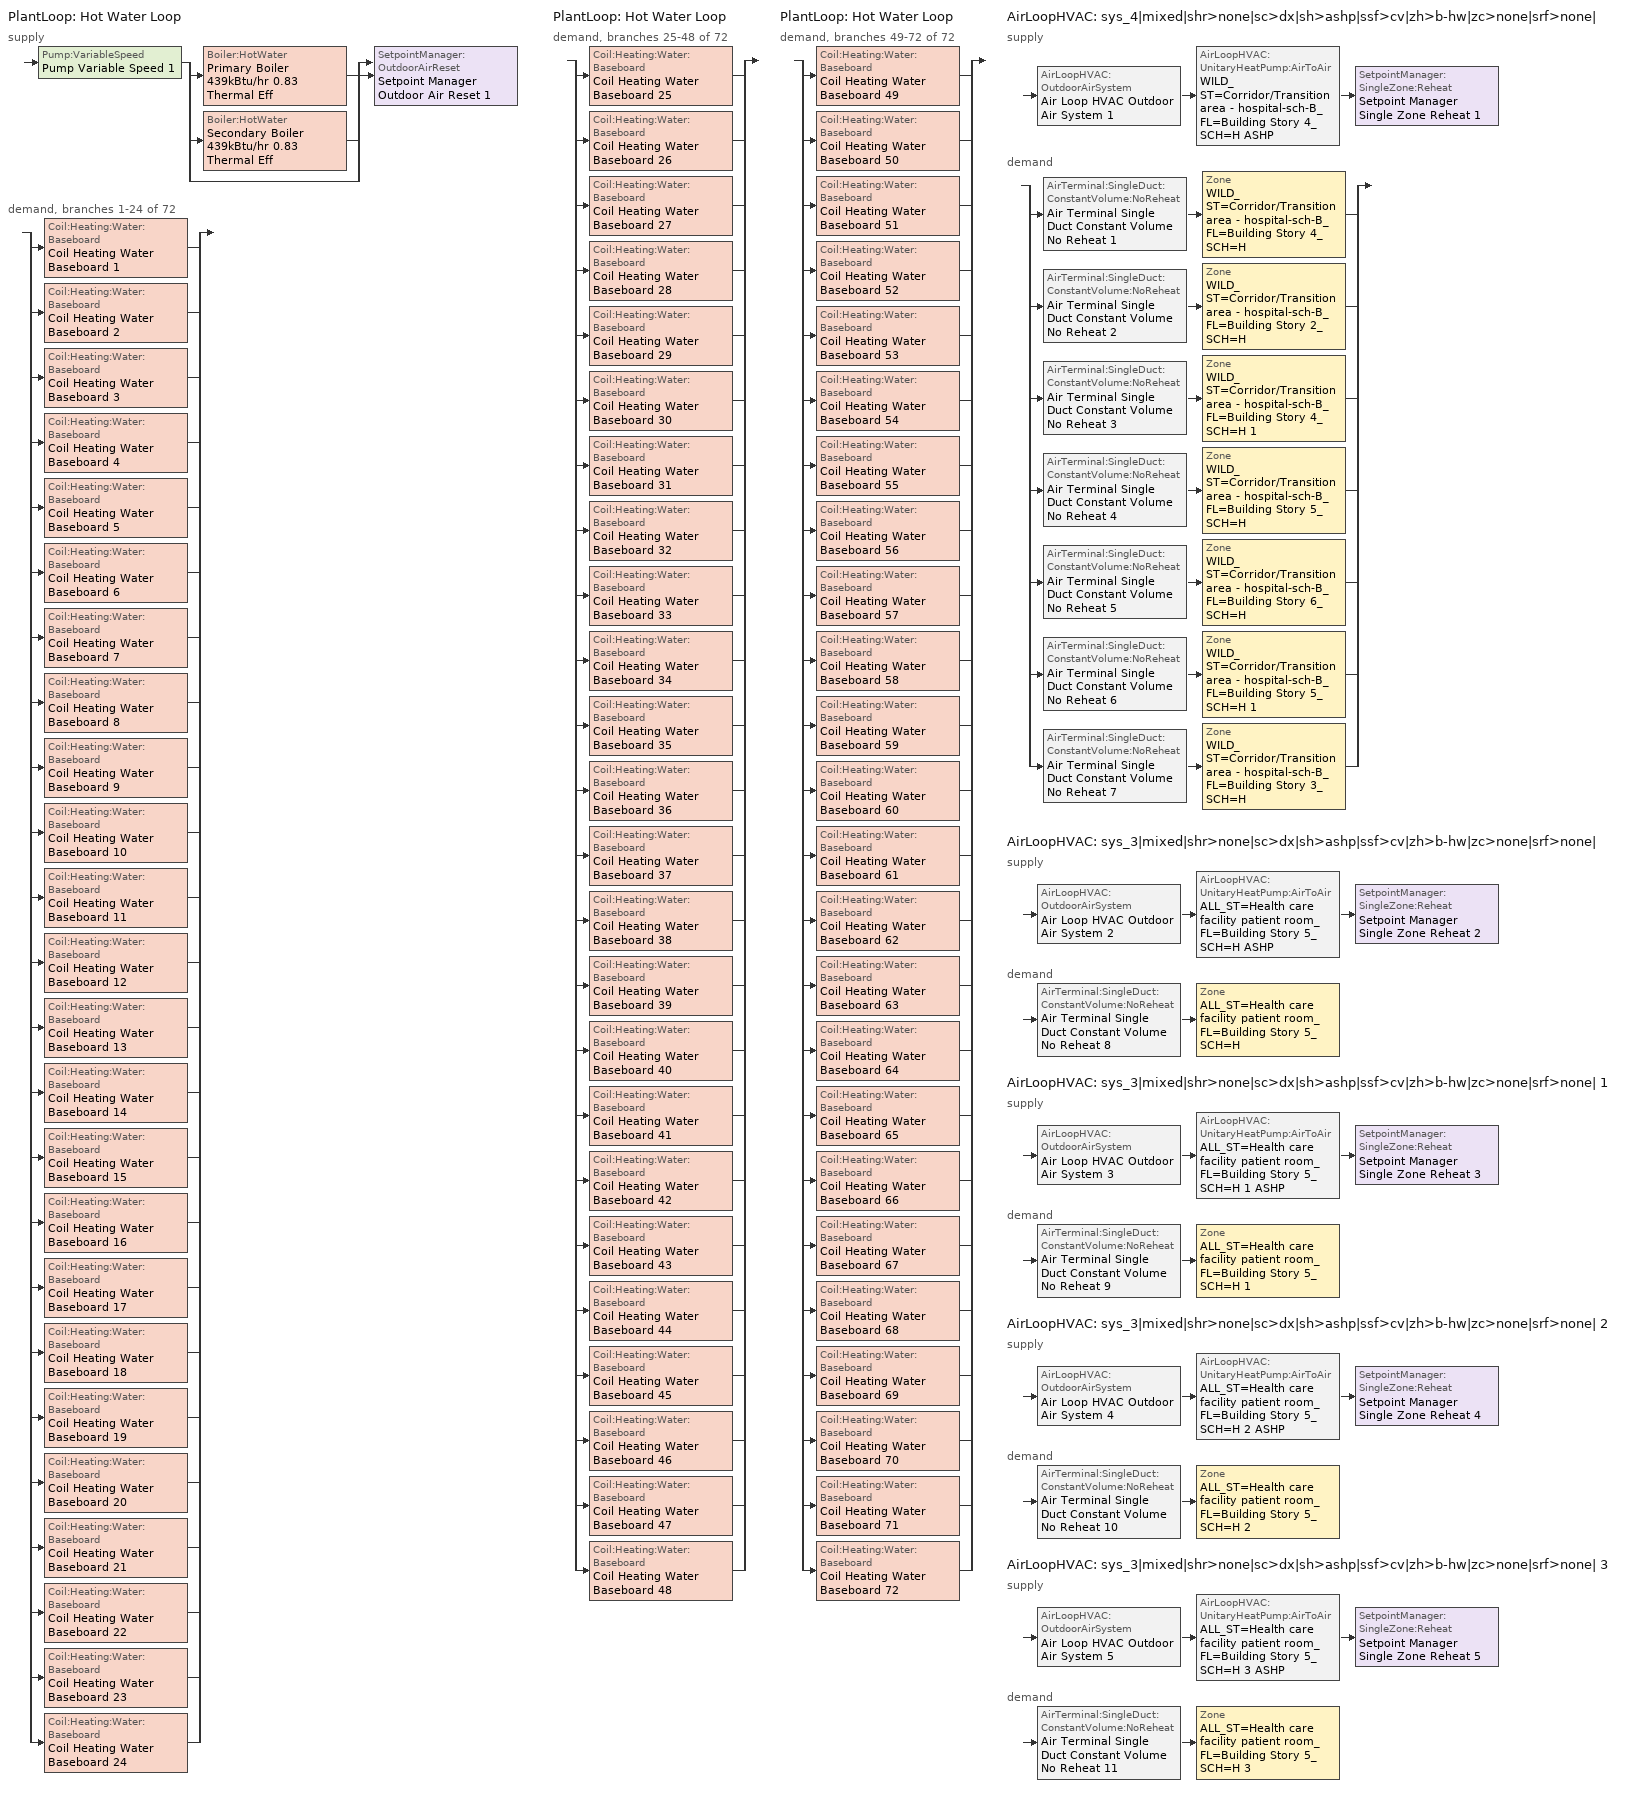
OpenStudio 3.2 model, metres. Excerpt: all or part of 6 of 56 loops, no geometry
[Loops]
PlantLoop 'Hot Water Loop'
 supply: Pump:VariableSpeed 'Pump Variable Speed 1' > split
  | Boiler:HotWater 'Primary Boiler 439kBtu/hr 0.83 Thermal Eff'
  | Boiler:HotWater 'Secondary Boiler 439kBtu/hr 0.83 Thermal Eff'
  | bypass
  join > SetpointManager:OutdoorAirReset 'Setpoint Manager Outdoor Air Reset 1'
 demand, branches 1-24 of 72: split
  | Coil:Heating:Water:Baseboard 'Coil Heating Water Baseboard 1'
  | Coil:Heating:Water:Baseboard 'Coil Heating Water Baseboard 2'
  | Coil:Heating:Water:Baseboard 'Coil Heating Water Baseboard 3'
  | Coil:Heating:Water:Baseboard 'Coil Heating Water Baseboard 4'
  | Coil:Heating:Water:Baseboard 'Coil Heating Water Baseboard 5'
  | Coil:Heating:Water:Baseboard 'Coil Heating Water Baseboard 6'
  | Coil:Heating:Water:Baseboard 'Coil Heating Water Baseboard 7'
  | Coil:Heating:Water:Baseboard 'Coil Heating Water Baseboard 8'
  | Coil:Heating:Water:Baseboard 'Coil Heating Water Baseboard 9'
  | Coil:Heating:Water:Baseboard 'Coil Heating Water Baseboard 10'
  | Coil:Heating:Water:Baseboard 'Coil Heating Water Baseboard 11'
  | Coil:Heating:Water:Baseboard 'Coil Heating Water Baseboard 12'
  | Coil:Heating:Water:Baseboard 'Coil Heating Water Baseboard 13'
  | Coil:Heating:Water:Baseboard 'Coil Heating Water Baseboard 14'
  | Coil:Heating:Water:Baseboard 'Coil Heating Water Baseboard 15'
  | Coil:Heating:Water:Baseboard 'Coil Heating Water Baseboard 16'
  | Coil:Heating:Water:Baseboard 'Coil Heating Water Baseboard 17'
  | Coil:Heating:Water:Baseboard 'Coil Heating Water Baseboard 18'
  | Coil:Heating:Water:Baseboard 'Coil Heating Water Baseboard 19'
  | Coil:Heating:Water:Baseboard 'Coil Heating Water Baseboard 20'
  | Coil:Heating:Water:Baseboard 'Coil Heating Water Baseboard 21'
  | Coil:Heating:Water:Baseboard 'Coil Heating Water Baseboard 22'
  | Coil:Heating:Water:Baseboard 'Coil Heating Water Baseboard 23'
  | Coil:Heating:Water:Baseboard 'Coil Heating Water Baseboard 24'
PlantLoop 'Hot Water Loop'
 demand, branches 25-48 of 72: split
  | Coil:Heating:Water:Baseboard 'Coil Heating Water Baseboard 25'
  | Coil:Heating:Water:Baseboard 'Coil Heating Water Baseboard 26'
  | Coil:Heating:Water:Baseboard 'Coil Heating Water Baseboard 27'
  | Coil:Heating:Water:Baseboard 'Coil Heating Water Baseboard 28'
  | Coil:Heating:Water:Baseboard 'Coil Heating Water Baseboard 29'
  | Coil:Heating:Water:Baseboard 'Coil Heating Water Baseboard 30'
  | Coil:Heating:Water:Baseboard 'Coil Heating Water Baseboard 31'
  | Coil:Heating:Water:Baseboard 'Coil Heating Water Baseboard 32'
  | Coil:Heating:Water:Baseboard 'Coil Heating Water Baseboard 33'
  | Coil:Heating:Water:Baseboard 'Coil Heating Water Baseboard 34'
  | Coil:Heating:Water:Baseboard 'Coil Heating Water Baseboard 35'
  | Coil:Heating:Water:Baseboard 'Coil Heating Water Baseboard 36'
  | Coil:Heating:Water:Baseboard 'Coil Heating Water Baseboard 37'
  | Coil:Heating:Water:Baseboard 'Coil Heating Water Baseboard 38'
  | Coil:Heating:Water:Baseboard 'Coil Heating Water Baseboard 39'
  | Coil:Heating:Water:Baseboard 'Coil Heating Water Baseboard 40'
  | Coil:Heating:Water:Baseboard 'Coil Heating Water Baseboard 41'
  | Coil:Heating:Water:Baseboard 'Coil Heating Water Baseboard 42'
  | Coil:Heating:Water:Baseboard 'Coil Heating Water Baseboard 43'
  | Coil:Heating:Water:Baseboard 'Coil Heating Water Baseboard 44'
  | Coil:Heating:Water:Baseboard 'Coil Heating Water Baseboard 45'
  | Coil:Heating:Water:Baseboard 'Coil Heating Water Baseboard 46'
  | Coil:Heating:Water:Baseboard 'Coil Heating Water Baseboard 47'
  | Coil:Heating:Water:Baseboard 'Coil Heating Water Baseboard 48'
PlantLoop 'Hot Water Loop'
 demand, branches 49-72 of 72: split
  | Coil:Heating:Water:Baseboard 'Coil Heating Water Baseboard 49'
  | Coil:Heating:Water:Baseboard 'Coil Heating Water Baseboard 50'
  | Coil:Heating:Water:Baseboard 'Coil Heating Water Baseboard 51'
  | Coil:Heating:Water:Baseboard 'Coil Heating Water Baseboard 52'
  | Coil:Heating:Water:Baseboard 'Coil Heating Water Baseboard 53'
  | Coil:Heating:Water:Baseboard 'Coil Heating Water Baseboard 54'
  | Coil:Heating:Water:Baseboard 'Coil Heating Water Baseboard 55'
  | Coil:Heating:Water:Baseboard 'Coil Heating Water Baseboard 56'
  | Coil:Heating:Water:Baseboard 'Coil Heating Water Baseboard 57'
  | Coil:Heating:Water:Baseboard 'Coil Heating Water Baseboard 58'
  | Coil:Heating:Water:Baseboard 'Coil Heating Water Baseboard 59'
  | Coil:Heating:Water:Baseboard 'Coil Heating Water Baseboard 60'
  | Coil:Heating:Water:Baseboard 'Coil Heating Water Baseboard 61'
  | Coil:Heating:Water:Baseboard 'Coil Heating Water Baseboard 62'
  | Coil:Heating:Water:Baseboard 'Coil Heating Water Baseboard 63'
  | Coil:Heating:Water:Baseboard 'Coil Heating Water Baseboard 64'
  | Coil:Heating:Water:Baseboard 'Coil Heating Water Baseboard 65'
  | Coil:Heating:Water:Baseboard 'Coil Heating Water Baseboard 66'
  | Coil:Heating:Water:Baseboard 'Coil Heating Water Baseboard 67'
  | Coil:Heating:Water:Baseboard 'Coil Heating Water Baseboard 68'
  | Coil:Heating:Water:Baseboard 'Coil Heating Water Baseboard 69'
  | Coil:Heating:Water:Baseboard 'Coil Heating Water Baseboard 70'
  | Coil:Heating:Water:Baseboard 'Coil Heating Water Baseboard 71'
  | Coil:Heating:Water:Baseboard 'Coil Heating Water Baseboard 72'
AirLoopHVAC 'sys_4|mixed|shr>none|sc>dx|sh>ashp|ssf>cv|zh>b-hw|zc>none|srf>none|'
 supply: AirLoopHVAC:OutdoorAirSystem 'Air Loop HVAC Outdoor Air System 1' > AirLoopHVAC:UnitaryHeatPump:AirToAir 'WILD_ST=Corridor/Transition area - hospital-sch-B_FL=Building Story 4_SCH=H ASHP' > SetpointManager:SingleZone:Reheat 'Setpoint Manager Single Zone Reheat 1'
 demand: split
  | AirTerminal:SingleDuct:ConstantVolume:NoReheat 'Air Terminal Single Duct Constant Volume No Reheat 1' > Zone 'WILD_ST=Corridor/Transition area - hospital-sch-B_FL=Building Story 4_SCH=H'
  | AirTerminal:SingleDuct:ConstantVolume:NoReheat 'Air Terminal Single Duct Constant Volume No Reheat 2' > Zone 'WILD_ST=Corridor/Transition area - hospital-sch-B_FL=Building Story 2_SCH=H'
  | AirTerminal:SingleDuct:ConstantVolume:NoReheat 'Air Terminal Single Duct Constant Volume No Reheat 3' > Zone 'WILD_ST=Corridor/Transition area - hospital-sch-B_FL=Building Story 4_SCH=H 1'
  | AirTerminal:SingleDuct:ConstantVolume:NoReheat 'Air Terminal Single Duct Constant Volume No Reheat 4' > Zone 'WILD_ST=Corridor/Transition area - hospital-sch-B_FL=Building Story 5_SCH=H'
  | AirTerminal:SingleDuct:ConstantVolume:NoReheat 'Air Terminal Single Duct Constant Volume No Reheat 5' > Zone 'WILD_ST=Corridor/Transition area - hospital-sch-B_FL=Building Story 6_SCH=H'
  | AirTerminal:SingleDuct:ConstantVolume:NoReheat 'Air Terminal Single Duct Constant Volume No Reheat 6' > Zone 'WILD_ST=Corridor/Transition area - hospital-sch-B_FL=Building Story 5_SCH=H 1'
  | AirTerminal:SingleDuct:ConstantVolume:NoReheat 'Air Terminal Single Duct Constant Volume No Reheat 7' > Zone 'WILD_ST=Corridor/Transition area - hospital-sch-B_FL=Building Story 3_SCH=H'
AirLoopHVAC 'sys_3|mixed|shr>none|sc>dx|sh>ashp|ssf>cv|zh>b-hw|zc>none|srf>none|'
 supply: AirLoopHVAC:OutdoorAirSystem 'Air Loop HVAC Outdoor Air System 2' > AirLoopHVAC:UnitaryHeatPump:AirToAir 'ALL_ST=Health care facility patient room_FL=Building Story 5_SCH=H ASHP' > SetpointManager:SingleZone:Reheat 'Setpoint Manager Single Zone Reheat 2'
 demand: AirTerminal:SingleDuct:ConstantVolume:NoReheat 'Air Terminal Single Duct Constant Volume No Reheat 8' > Zone 'ALL_ST=Health care facility patient room_FL=Building Story 5_SCH=H'
AirLoopHVAC 'sys_3|mixed|shr>none|sc>dx|sh>ashp|ssf>cv|zh>b-hw|zc>none|srf>none| 1'
 supply: AirLoopHVAC:OutdoorAirSystem 'Air Loop HVAC Outdoor Air System 3' > AirLoopHVAC:UnitaryHeatPump:AirToAir 'ALL_ST=Health care facility patient room_FL=Building Story 5_SCH=H 1 ASHP' > SetpointManager:SingleZone:Reheat 'Setpoint Manager Single Zone Reheat 3'
 demand: AirTerminal:SingleDuct:ConstantVolume:NoReheat 'Air Terminal Single Duct Constant Volume No Reheat 9' > Zone 'ALL_ST=Health care facility patient room_FL=Building Story 5_SCH=H 1'
AirLoopHVAC 'sys_3|mixed|shr>none|sc>dx|sh>ashp|ssf>cv|zh>b-hw|zc>none|srf>none| 2'
 supply: AirLoopHVAC:OutdoorAirSystem 'Air Loop HVAC Outdoor Air System 4' > AirLoopHVAC:UnitaryHeatPump:AirToAir 'ALL_ST=Health care facility patient room_FL=Building Story 5_SCH=H 2 ASHP' > SetpointManager:SingleZone:Reheat 'Setpoint Manager Single Zone Reheat 4'
 demand: AirTerminal:SingleDuct:ConstantVolume:NoReheat 'Air Terminal Single Duct Constant Volume No Reheat 10' > Zone 'ALL_ST=Health care facility patient room_FL=Building Story 5_SCH=H 2'
AirLoopHVAC 'sys_3|mixed|shr>none|sc>dx|sh>ashp|ssf>cv|zh>b-hw|zc>none|srf>none| 3'
 supply: AirLoopHVAC:OutdoorAirSystem 'Air Loop HVAC Outdoor Air System 5' > AirLoopHVAC:UnitaryHeatPump:AirToAir 'ALL_ST=Health care facility patient room_FL=Building Story 5_SCH=H 3 ASHP' > SetpointManager:SingleZone:Reheat 'Setpoint Manager Single Zone Reheat 5'
 demand: AirTerminal:SingleDuct:ConstantVolume:NoReheat 'Air Terminal Single Duct Constant Volume No Reheat 11' > Zone 'ALL_ST=Health care facility patient room_FL=Building Story 5_SCH=H 3'
[Sizing:Zone] Zone Cooling Design Supply Air Temperature Input Method=TemperatureDifference; Zone Cooling Design Supply Air Temperature {C}=14; Zone Cooling Design Supply Air Temperature Difference {deltaC}=11; Zone Heating Design Supply Air Temperature Input Method=TemperatureDifference; Zone Heating Design Supply Air Temperature {C}=40; Zone Heating Design Supply Air Temperature Difference {deltaC}=21; Zone Cooling Design Supply Air Humidity Ratio {kg-H2O/kg-air}=0.0085; Zone Heating Design Supply Air Humidity Ratio {kg-H2O/kg-air}=0.008; Zone Heating Sizing Factor=1.3; Zone Cooling Sizing Factor=1; Cooling Design Air Flow Method=DesignDay; Heating Design Air Flow Method=DesignDay; Account for Dedicated Outdoor Air System=No; Dedicated Outdoor Air System Control Strategy=NeutralSupplyAir; Dedicated Outdoor Air Low Setpoint Temperature for Design {C}=autosize; Dedicated Outdoor Air High Setpoint Temperature for Design {C}=autosize
ALL_ST=Health care facility patient room_FL=Building Story 5_SCH=H; ALL_ST=Health care facility patient room_FL=Building Story 5_SCH=H 1; ALL_ST=Health care facility patient room_FL=Building Story 5_SCH=H 2; ALL_ST=Health care facility patient room_FL=Building Story 5_SCH=H 3; WILD_ST=Corridor/Transition area - hospital-sch-B_FL=Building Story 4_SCH=H; WILD_ST=Corridor/Transition area - hospital-sch-B_FL=Building Story 2_SCH=H; WILD_ST=Corridor/Transition area - hospital-sch-B_FL=Building Story 4_SCH=H 1; WILD_ST=Corridor/Transition area - hospital-sch-B_FL=Building Story 5_SCH=H; WILD_ST=Corridor/Transition area - hospital-sch-B_FL=Building Story 6_SCH=H; WILD_ST=Corridor/Transition area - hospital-sch-B_FL=Building Story 5_SCH=H 1; WILD_ST=Corridor/Transition area - hospital-sch-B_FL=Building Story 3_SCH=H
[Zone equipment]
ALL_ST=Health care facility patient room_FL=Building Story 5_SCH=H: Zone HVAC Baseboard Convective Water 8, Air Terminal Single Duct Constant Volume No Reheat 8
ALL_ST=Health care facility patient room_FL=Building Story 5_SCH=H 1: Zone HVAC Baseboard Convective Water 9, Air Terminal Single Duct Constant Volume No Reheat 9
ALL_ST=Health care facility patient room_FL=Building Story 5_SCH=H 2: Zone HVAC Baseboard Convective Water 10, Air Terminal Single Duct Constant Volume No Reheat 10
ALL_ST=Health care facility patient room_FL=Building Story 5_SCH=H 3: Zone HVAC Baseboard Convective Water 11, Air Terminal Single Duct Constant Volume No Reheat 11
WILD_ST=Corridor/Transition area - hospital-sch-B_FL=Building Story 4_SCH=H: Zone HVAC Baseboard Convective Water 1, Air Terminal Single Duct Constant Volume No Reheat 1
WILD_ST=Corridor/Transition area - hospital-sch-B_FL=Building Story 2_SCH=H: Zone HVAC Baseboard Convective Water 2, Air Terminal Single Duct Constant Volume No Reheat 2
WILD_ST=Corridor/Transition area - hospital-sch-B_FL=Building Story 4_SCH=H 1: Zone HVAC Baseboard Convective Water 3, Air Terminal Single Duct Constant Volume No Reheat 3
WILD_ST=Corridor/Transition area - hospital-sch-B_FL=Building Story 5_SCH=H: Zone HVAC Baseboard Convective Water 4, Air Terminal Single Duct Constant Volume No Reheat 4
WILD_ST=Corridor/Transition area - hospital-sch-B_FL=Building Story 6_SCH=H: Zone HVAC Baseboard Convective Water 5, Air Terminal Single Duct Constant Volume No Reheat 5
WILD_ST=Corridor/Transition area - hospital-sch-B_FL=Building Story 5_SCH=H 1: Zone HVAC Baseboard Convective Water 6, Air Terminal Single Duct Constant Volume No Reheat 6
WILD_ST=Corridor/Transition area - hospital-sch-B_FL=Building Story 3_SCH=H: Zone HVAC Baseboard Convective Water 7, Air Terminal Single Duct Constant Volume No Reheat 7
[PlantLoop]
Hot Water Loop: Fluid Type=Water; Glycol Concentration=0; Plant Loop Volume {m3}=Autocalculate; Load Distribution Scheme=Optimal
[Sizing:Plant]
Hot Water Loop: Loop Type=Heating; Design Loop Exit Temperature {C}=82; Loop Design Temperature Difference {deltaC}=16; Sizing Option=NonCoincident; Zone Timesteps in Averaging Window=1; Coincident Sizing Factor Mode=None
[Pump:VariableSpeed]
Pump Variable Speed 1: Motor Efficiency=0.865; Pump Control Type=Intermittent; Skin Loss Radiative Fraction=0.5; Design Power Sizing Method=PowerPerFlowPerPressure; Design Electric Power per Unit Flow Rate {W/(m3/s)}=348701.1; Design Shaft Power per Unit Flow Rate per Unit Head {W-s/m3-Pa}=1.45151; Design Minimum Flow Rate Fraction=0
[Boiler:HotWater] Fuel Type=NaturalGas; Nominal Capacity {W}=128717; Nominal Thermal Efficiency=0.83; Normalized Boiler Efficiency Curve=BOILER-EFFFPLR-NECB2011; Water Outlet Upper Temperature Limit {C}=99; Boiler Flow Mode=ConstantFlow; Parasitic Electric Load {W}=0; Sizing Factor=1
Primary Boiler 439kBtu/hr 0.83 Thermal Eff; Secondary Boiler 439kBtu/hr 0.83 Thermal Eff
[SetpointManager:OutdoorAirReset]
Setpoint Manager Outdoor Air Reset 1: Control Variable=Temperature; Setpoint at Outdoor Low Temperature {C}=82; Outdoor Low Temperature {C}=-16; Setpoint at Outdoor High Temperature {C}=60; Outdoor High Temperature {C}=0
[AirLoopHVAC] Design Supply Air Flow Rate {m3/s}=autosize; Design Return Air Flow Fraction of Supply Air Flow=1
Name | Availability Schedule
sys_4|mixed|shr>none|sc>dx|sh>ashp|ssf>cv|zh>b-hw|zc>none|srf>none| | sys_4|mixed|shr>none|sc>dx|sh>ashp|ssf>cv|zh>b-hw|zc>none|srf>none| Occ Sch
sys_3|mixed|shr>none|sc>dx|sh>ashp|ssf>cv|zh>b-hw|zc>none|srf>none| | sys_3|mixed|shr>none|sc>dx|sh>ashp|ssf>cv|zh>b-hw|zc>none|srf>none| Occ Sch
sys_3|mixed|shr>none|sc>dx|sh>ashp|ssf>cv|zh>b-hw|zc>none|srf>none| 1 | sys_3|mixed|shr>none|sc>dx|sh>ashp|ssf>cv|zh>b-hw|zc>none|srf>none| 1 Occ Sch
sys_3|mixed|shr>none|sc>dx|sh>ashp|ssf>cv|zh>b-hw|zc>none|srf>none| 2 | sys_3|mixed|shr>none|sc>dx|sh>ashp|ssf>cv|zh>b-hw|zc>none|srf>none| 2 Occ Sch
sys_3|mixed|shr>none|sc>dx|sh>ashp|ssf>cv|zh>b-hw|zc>none|srf>none| 3 | sys_3|mixed|shr>none|sc>dx|sh>ashp|ssf>cv|zh>b-hw|zc>none|srf>none| 3 Occ Sch
[Sizing:System] Type of Load to Size On=Sensible; Design Outdoor Air Flow Rate {m3/s}=Autosize; Central Heating Maximum System Air Flow Ratio=1; Preheat Design Temperature {C}=7; Preheat Design Humidity Ratio {kg-H2O/kg-Air}=0.008; Precool Design Temperature {C}=13; Precool Design Humidity Ratio {kg-H2O/kg-Air}=0.008; Central Cooling Design Supply Air Temperature {C}=13; Central Heating Design Supply Air Temperature {C}=43; Sizing Option=NonCoincident; 100% Outdoor Air in Cooling=No; 100% Outdoor Air in Heating=No; Central Cooling Design Supply Air Humidity Ratio {kg-H2O/kg-Air}=0.0085; Central Heating Design Supply Air Humidity Ratio {kg-H2O/kg-Air}=0.008; Cooling Design Air Flow Method=DesignDay; Cooling Design Air Flow Rate {m3/s}=0; Heating Design Air Flow Method=DesignDay; Heating Design Air Flow Rate {m3/s}=0; System Outdoor Air Method=ZoneSum; Zone Maximum Outdoor Air Fraction=1; Cooling Supply Air Flow Rate Per Floor Area {m3/s-m2}=0.00996765; Cooling Fraction of Autosized Cooling Supply Air Flow Rate=1; Cooling Supply Air Flow Rate Per Unit Cooling Capacity {m3/s-W}=3.94755e-05; Heating Supply Air Flow Rate Per Floor Area {m3/s-m2}=0.00996765; Heating Fraction of Autosized Heating Supply Air Flow Rate=1; Heating Fraction of Autosized Cooling Supply Air Flow Rate=1; Heating Supply Air Flow Rate Per Unit Heating Capacity {m3/s-W}=3.15882e-05; Cooling Design Capacity Method=CoolingDesignCapacity; Cooling Design Capacity {W}=autosize; Cooling Design Capacity Per Floor Area {W/m2}=234.7; Fraction of Autosized Cooling Design Capacity=1; Heating Design Capacity Method=HeatingDesignCapacity; Heating Design Capacity {W}=autosize; Heating Design Capacity Per Floor Area {W/m2}=157; Fraction of Autosized Heating Design Capacity=1; Central Cooling Capacity Control Method=OnOff
sys_4|mixed|shr>none|sc>dx|sh>ashp|ssf>cv|zh>b-hw|zc>none|srf>none|; sys_3|mixed|shr>none|sc>dx|sh>ashp|ssf>cv|zh>b-hw|zc>none|srf>none|; sys_3|mixed|shr>none|sc>dx|sh>ashp|ssf>cv|zh>b-hw|zc>none|srf>none| 1; sys_3|mixed|shr>none|sc>dx|sh>ashp|ssf>cv|zh>b-hw|zc>none|srf>none| 2; sys_3|mixed|shr>none|sc>dx|sh>ashp|ssf>cv|zh>b-hw|zc>none|srf>none| 3
[Fan:OnOff] Availability Schedule=Always On Discrete; Fan Total Efficiency=0.39975; Maximum Flow Rate {m3/s}=autosize; Motor Efficiency=0.615; Motor In Airstream Fraction=1
Name | Pressure Rise {Pa} | Fan Power Ratio Function of Speed Ratio Curve | Fan Efficiency Ratio Function of Speed Ratio Curve
Fan On Off 1 | 1110.94 | Fan On Off Power Curve | Fan On Off Efficiency Curve
Fan On Off 2 | 622.722 | Fan On Off Power Curve 1 | Fan On Off Efficiency Curve 1
Fan On Off 3 | 622.722 | Fan On Off Power Curve 2 | Fan On Off Efficiency Curve 2
Fan On Off 4 | 622.722 | Fan On Off Power Curve 3 | Fan On Off Efficiency Curve 3
Fan On Off 5 | 622.722 | Fan On Off Power Curve 4 | Fan On Off Efficiency Curve 4
[Coil:Cooling:DX:SingleSpeed] Availability Schedule=Always On Discrete; Rated Total Cooling Capacity {W}=autosize; Rated Sensible Heat Ratio=autosize; Rated Air Flow Rate {m3/s}=autosize; Rated Evaporator Fan Power Per Volume Flow Rate {W/(m3/s)}=773.3; Total Cooling Capacity Function of Temperature Curve=DXCOOL-NECB2011-REF-CAPFT; Total Cooling Capacity Function of Flow Fraction Curve=DXCOOL-NECB2011-REF-CAPFFLOW; Energy Input Ratio Function of Temperature Curve=DXCOOL-NECB2011-REF-COOLEIRFT; Energy Input Ratio Function of Flow Fraction Curve=DXCOOL-NECB2011-REF-COOLEIRFFLOW; Part Load Fraction Correlation Curve=DXCOOL-NECB2011-REF-COOLPLFFPLR; Minimum Outdoor Dry-Bulb Temperature for Compressor Operation {C}=-25; Condenser Type=AirCooled; Evaporative Condenser Effectiveness=0; Evaporative Condenser Air Flow Rate {m3/s}=Autosize; Evaporative Condenser Pump Rated Power Consumption {W}=Autosize; Crankcase Heater Capacity {W}=0; Maximum Outdoor Dry-Bulb Temperature for Crankcase Heater Operation {C}=0; Basin Heater Capacity {W/K}=0; Basin Heater Setpoint Temperature {C}=10
Name | Rated COP {W/W}
CoilCoolingDXSingleSpeed_dx 447kBtu/hr 9.3EER | 3.23281
CoilCoolingDXSingleSpeed_dx 1 105kBtu/hr 10.8EER; CoilCoolingDXSingleSpeed_dx 2 93kBtu/hr 10.8EER | 3.73224
CoilCoolingDXSingleSpeed_dx 3 28kBtu/hr 10.0EER; CoilCoolingDXSingleSpeed_dx 4 48kBtu/hr 10.0EER | 3.46588
[Coil:Heating:DX:SingleSpeed] Availability Schedule=Always On Discrete; Rated Air Flow Rate {m3/s}=Autosize; Rated Supply Fan Power Per Volume Flow Rate {W/(m3/s)}=773.3; Total Heating Capacity Function of Temperature Curve=DXHEAT-NECB2011-REF-CAPFT; Total Heating Capacity Function of Flow Fraction Curve=DXHEAT-NECB2011-REF-CAPFFLOW; Energy Input Ratio Function of Temperature Curve=DXHEAT-NECB2011-REF-EIRFT; Energy Input Ratio Function of Flow Fraction Curve=DXHEAT-NECB2011-REF-EIRFFLOW; Part Load Fraction Correlation Curve=DXHEAT-NECB2011-REF-PLFFPLR; Minimum Outdoor Dry-Bulb Temperature for Compressor Operation {C}=-10; Defrost Strategy=Resistive; Defrost Control=Timed; Defrost Time Period Fraction=0.166667; Resistive Defrost Heater Capacity {W}=2000
Name | Rated Total Heating Capacity {W} | Rated COP {W/W}
CoilHeatingDXSingleSpeed_dx 324 Clg kBtu/hr 3.2COPH | 94842.7 | 3.55166
CoilHeatingDXSingleSpeed_dx 1 76 Clg kBtu/hr 3.3COPH | 22212.6 | 3.54162
CoilHeatingDXSingleSpeed_dx 2 67 Clg kBtu/hr 3.3COPH | 19645.4 | 3.53734
CoilHeatingDXSingleSpeed_dx 3 20 Clg kBtu/hr 3.1COPH | 5960.05 | 3.30153
CoilHeatingDXSingleSpeed_dx 4 35 Clg kBtu/hr 3.1COPH | 10218 | 3.3082
[Controller:OutdoorAir] Minimum Outdoor Air Flow Rate {m3/s}=autosize; Maximum Outdoor Air Flow Rate {m3/s}=Autosize; Economizer Control Action Type=ModulateFlow; Lockout Type=NoLockout; Minimum Limit Type=FixedMinimum; High Humidity Control=No; Heat Recovery Bypass Control Type=BypassWhenWithinEconomizerLimits
Name | Economizer Control Type | Minimum Outdoor Air Schedule | Controller Mechanical Ventilation | Economizer Maximum Limit Dry-Bulb Temperature {C} | Economizer Maximum Limit Enthalpy {J/kg} | Economizer Minimum Limit Dry-Bulb Temperature {C}
Controller Outdoor Air 1 | DifferentialEnthalpy | sys_4|mixed|shr>none|sc>dx|sh>ashp|ssf>cv|zh>b-hw|zc>none|srf>none| Occ Sch | Controller Mechanical Ventilation 1
Controller Outdoor Air 2 | DifferentialEnthalpy | sys_3|mixed|shr>none|sc>dx|sh>ashp|ssf>cv|zh>b-hw|zc>none|srf>none| Occ Sch | Controller Mechanical Ventilation 2
Controller Outdoor Air 3 | DifferentialEnthalpy | sys_3|mixed|shr>none|sc>dx|sh>ashp|ssf>cv|zh>b-hw|zc>none|srf>none| 1 Occ Sch | Controller Mechanical Ventilation 3
Controller Outdoor Air 4 | NoEconomizer | sys_3|mixed|shr>none|sc>dx|sh>ashp|ssf>cv|zh>b-hw|zc>none|srf>none| 2 Occ Sch | Controller Mechanical Ventilation 4 | 28 | 64000 | -100
Controller Outdoor Air 5 | NoEconomizer | sys_3|mixed|shr>none|sc>dx|sh>ashp|ssf>cv|zh>b-hw|zc>none|srf>none| 3 Occ Sch | Controller Mechanical Ventilation 5 | 28 | 64000 | -100
[Controller:MechanicalVentilation] Availability Schedule=Always On Discrete; System Outdoor Air Method=ZoneSum
Controller Mechanical Ventilation 1; Controller Mechanical Ventilation 2; Controller Mechanical Ventilation 3; Controller Mechanical Ventilation 4; Controller Mechanical Ventilation 5
[AirLoopHVAC:OutdoorAirSystem]
Name | Controller
Air Loop HVAC Outdoor Air System 1 | Controller Outdoor Air 1
Air Loop HVAC Outdoor Air System 2 | Controller Outdoor Air 2
Air Loop HVAC Outdoor Air System 3 | Controller Outdoor Air 3
Air Loop HVAC Outdoor Air System 4 | Controller Outdoor Air 4
Air Loop HVAC Outdoor Air System 5 | Controller Outdoor Air 5
[Coil:Heating:Gas] Availability Schedule=Always On Discrete; Nominal Capacity {W}=AutoSize; Parasitic Electric Load {W}=0; Part Load Fraction Correlation Curve=FURNACE-EFFPLR-NECB2011; Parasitic Gas Load {W}=0
Name | Gas Burner Efficiency
Coil Heating Gas 1 | 0.81
Coil Heating Gas 2; Coil Heating Gas 3; Coil Heating Gas 4; Coil Heating Gas 5 | 0.924
[AirLoopHVAC:UnitaryHeatPump:AirToAir] Availability Schedule=Always On Discrete; Supply Air Flow Rate During Cooling Operation {m3/s}=Autosize; Supply Air Flow Rate During Heating Operation {m3/s}=Autosize; Maximum Supply Air Temperature from Supplemental Heater {C}=Autosize
Name | Controlling Zone or Thermostat Location | Supply Air Fan | Heating Coil | Cooling Coil | Supplemental Heating Coil | Supply Air Fan Operating Mode Schedule
WILD_ST=Corridor/Transition area - hospital-sch-B_FL=Building Story 4_SCH=H ASHP | WILD_ST=Corridor/Transition area - hospital-sch-B_FL=Building Story 4_SCH=H | Fan On Off 1 | CoilHeatingDXSingleSpeed_dx 324 Clg kBtu/hr 3.2COPH | CoilCoolingDXSingleSpeed_dx 447kBtu/hr 9.3EER | Coil Heating Gas 1 | sys_4|mixed|shr>none|sc>dx|sh>ashp|ssf>cv|zh>b-hw|zc>none|srf>none| Occ Sch
ALL_ST=Health care facility patient room_FL=Building Story 5_SCH=H ASHP | ALL_ST=Health care facility patient room_FL=Building Story 5_SCH=H | Fan On Off 2 | CoilHeatingDXSingleSpeed_dx 1 76 Clg kBtu/hr 3.3COPH | CoilCoolingDXSingleSpeed_dx 1 105kBtu/hr 10.8EER | Coil Heating Gas 2 | sys_3|mixed|shr>none|sc>dx|sh>ashp|ssf>cv|zh>b-hw|zc>none|srf>none| Occ Sch
ALL_ST=Health care facility patient room_FL=Building Story 5_SCH=H 1 ASHP | ALL_ST=Health care facility patient room_FL=Building Story 5_SCH=H 1 | Fan On Off 3 | CoilHeatingDXSingleSpeed_dx 2 67 Clg kBtu/hr 3.3COPH | CoilCoolingDXSingleSpeed_dx 2 93kBtu/hr 10.8EER | Coil Heating Gas 3 | sys_3|mixed|shr>none|sc>dx|sh>ashp|ssf>cv|zh>b-hw|zc>none|srf>none| 1 Occ Sch
ALL_ST=Health care facility patient room_FL=Building Story 5_SCH=H 2 ASHP | ALL_ST=Health care facility patient room_FL=Building Story 5_SCH=H 2 | Fan On Off 4 | CoilHeatingDXSingleSpeed_dx 3 20 Clg kBtu/hr 3.1COPH | CoilCoolingDXSingleSpeed_dx 3 28kBtu/hr 10.0EER | Coil Heating Gas 4 | sys_3|mixed|shr>none|sc>dx|sh>ashp|ssf>cv|zh>b-hw|zc>none|srf>none| 2 Occ Sch
ALL_ST=Health care facility patient room_FL=Building Story 5_SCH=H 3 ASHP | ALL_ST=Health care facility patient room_FL=Building Story 5_SCH=H 3 | Fan On Off 5 | CoilHeatingDXSingleSpeed_dx 4 35 Clg kBtu/hr 3.1COPH | CoilCoolingDXSingleSpeed_dx 4 48kBtu/hr 10.0EER | Coil Heating Gas 5 | sys_3|mixed|shr>none|sc>dx|sh>ashp|ssf>cv|zh>b-hw|zc>none|srf>none| 3 Occ Sch
[SetpointManager:SingleZone:Reheat] Minimum Supply Air Temperature {C}=13; Maximum Supply Air Temperature {C}=43
Name | Control Zone
Setpoint Manager Single Zone Reheat 1 | WILD_ST=Corridor/Transition area - hospital-sch-B_FL=Building Story 4_SCH=H
Setpoint Manager Single Zone Reheat 2 | ALL_ST=Health care facility patient room_FL=Building Story 5_SCH=H
Setpoint Manager Single Zone Reheat 3 | ALL_ST=Health care facility patient room_FL=Building Story 5_SCH=H 1
Setpoint Manager Single Zone Reheat 4 | ALL_ST=Health care facility patient room_FL=Building Story 5_SCH=H 2
Setpoint Manager Single Zone Reheat 5 | ALL_ST=Health care facility patient room_FL=Building Story 5_SCH=H 3
[Coil:Heating:Water:Baseboard] Heating Design Capacity Method=HeatingDesignCapacity; Heating Design Capacity {W}=autosize; Heating Design Capacity Per Floor Area {W/m2}=0; Fraction of Autosized Heating Design Capacity=0.8
Coil Heating Water Baseboard 1; Coil Heating Water Baseboard 2; Coil Heating Water Baseboard 3; Coil Heating Water Baseboard 4; Coil Heating Water Baseboard 5; Coil Heating Water Baseboard 6; Coil Heating Water Baseboard 7; Coil Heating Water Baseboard 8; Coil Heating Water Baseboard 9; Coil Heating Water Baseboard 10; Coil Heating Water Baseboard 11; Coil Heating Water Baseboard 12; Coil Heating Water Baseboard 13; Coil Heating Water Baseboard 14; Coil Heating Water Baseboard 15; Coil Heating Water Baseboard 16; Coil Heating Water Baseboard 17; Coil Heating Water Baseboard 18; Coil Heating Water Baseboard 19; Coil Heating Water Baseboard 20; Coil Heating Water Baseboard 21; Coil Heating Water Baseboard 22; Coil Heating Water Baseboard 23; Coil Heating Water Baseboard 24; Coil Heating Water Baseboard 25; Coil Heating Water Baseboard 26; Coil Heating Water Baseboard 27; Coil Heating Water Baseboard 28; Coil Heating Water Baseboard 29; Coil Heating Water Baseboard 30; Coil Heating Water Baseboard 31; Coil Heating Water Baseboard 32; Coil Heating Water Baseboard 33; Coil Heating Water Baseboard 34; Coil Heating Water Baseboard 35; Coil Heating Water Baseboard 36; Coil Heating Water Baseboard 37; Coil Heating Water Baseboard 38; Coil Heating Water Baseboard 39; Coil Heating Water Baseboard 40; Coil Heating Water Baseboard 41; Coil Heating Water Baseboard 42; Coil Heating Water Baseboard 43; Coil Heating Water Baseboard 44; Coil Heating Water Baseboard 45; Coil Heating Water Baseboard 46; Coil Heating Water Baseboard 47; Coil Heating Water Baseboard 48; Coil Heating Water Baseboard 49; Coil Heating Water Baseboard 50; Coil Heating Water Baseboard 51; Coil Heating Water Baseboard 52; Coil Heating Water Baseboard 53; Coil Heating Water Baseboard 54; Coil Heating Water Baseboard 55; Coil Heating Water Baseboard 56; Coil Heating Water Baseboard 57; Coil Heating Water Baseboard 58; Coil Heating Water Baseboard 59; Coil Heating Water Baseboard 60; Coil Heating Water Baseboard 61; Coil Heating Water Baseboard 62; Coil Heating Water Baseboard 63; Coil Heating Water Baseboard 64; Coil Heating Water Baseboard 65; Coil Heating Water Baseboard 66; Coil Heating Water Baseboard 67; Coil Heating Water Baseboard 68; Coil Heating Water Baseboard 69; Coil Heating Water Baseboard 70; Coil Heating Water Baseboard 71; Coil Heating Water Baseboard 72
[ZoneHVAC:Baseboard:Convective:Water] Availability Schedule=Always On Discrete
Name | Heating Coil
Zone HVAC Baseboard Convective Water 1 | Coil Heating Water Baseboard 1
Zone HVAC Baseboard Convective Water 2 | Coil Heating Water Baseboard 2
Zone HVAC Baseboard Convective Water 3 | Coil Heating Water Baseboard 3
Zone HVAC Baseboard Convective Water 4 | Coil Heating Water Baseboard 4
Zone HVAC Baseboard Convective Water 5 | Coil Heating Water Baseboard 5
Zone HVAC Baseboard Convective Water 6 | Coil Heating Water Baseboard 6
Zone HVAC Baseboard Convective Water 7 | Coil Heating Water Baseboard 7
Zone HVAC Baseboard Convective Water 8 | Coil Heating Water Baseboard 8
Zone HVAC Baseboard Convective Water 9 | Coil Heating Water Baseboard 9
Zone HVAC Baseboard Convective Water 10 | Coil Heating Water Baseboard 10
Zone HVAC Baseboard Convective Water 11 | Coil Heating Water Baseboard 11
Zone HVAC Baseboard Convective Water 12 | Coil Heating Water Baseboard 12
Zone HVAC Baseboard Convective Water 13 | Coil Heating Water Baseboard 13
Zone HVAC Baseboard Convective Water 14 | Coil Heating Water Baseboard 14
Zone HVAC Baseboard Convective Water 15 | Coil Heating Water Baseboard 15
Zone HVAC Baseboard Convective Water 16 | Coil Heating Water Baseboard 16
Zone HVAC Baseboard Convective Water 17 | Coil Heating Water Baseboard 17
Zone HVAC Baseboard Convective Water 18 | Coil Heating Water Baseboard 18
Zone HVAC Baseboard Convective Water 19 | Coil Heating Water Baseboard 19
Zone HVAC Baseboard Convective Water 20 | Coil Heating Water Baseboard 20
Zone HVAC Baseboard Convective Water 21 | Coil Heating Water Baseboard 21
Zone HVAC Baseboard Convective Water 22 | Coil Heating Water Baseboard 22
Zone HVAC Baseboard Convective Water 23 | Coil Heating Water Baseboard 23
Zone HVAC Baseboard Convective Water 24 | Coil Heating Water Baseboard 24
Zone HVAC Baseboard Convective Water 25 | Coil Heating Water Baseboard 25
Zone HVAC Baseboard Convective Water 26 | Coil Heating Water Baseboard 26
Zone HVAC Baseboard Convective Water 27 | Coil Heating Water Baseboard 27
Zone HVAC Baseboard Convective Water 28 | Coil Heating Water Baseboard 28
Zone HVAC Baseboard Convective Water 29 | Coil Heating Water Baseboard 29
Zone HVAC Baseboard Convective Water 30 | Coil Heating Water Baseboard 30
Zone HVAC Baseboard Convective Water 31 | Coil Heating Water Baseboard 31
Zone HVAC Baseboard Convective Water 32 | Coil Heating Water Baseboard 32
Zone HVAC Baseboard Convective Water 33 | Coil Heating Water Baseboard 33
Zone HVAC Baseboard Convective Water 34 | Coil Heating Water Baseboard 34
Zone HVAC Baseboard Convective Water 35 | Coil Heating Water Baseboard 35
Zone HVAC Baseboard Convective Water 36 | Coil Heating Water Baseboard 36
Zone HVAC Baseboard Convective Water 37 | Coil Heating Water Baseboard 37
Zone HVAC Baseboard Convective Water 38 | Coil Heating Water Baseboard 38
Zone HVAC Baseboard Convective Water 39 | Coil Heating Water Baseboard 39
Zone HVAC Baseboard Convective Water 40 | Coil Heating Water Baseboard 40
Zone HVAC Baseboard Convective Water 41 | Coil Heating Water Baseboard 41
Zone HVAC Baseboard Convective Water 42 | Coil Heating Water Baseboard 42
Zone HVAC Baseboard Convective Water 43 | Coil Heating Water Baseboard 43
Zone HVAC Baseboard Convective Water 44 | Coil Heating Water Baseboard 44
Zone HVAC Baseboard Convective Water 45 | Coil Heating Water Baseboard 45
Zone HVAC Baseboard Convective Water 46 | Coil Heating Water Baseboard 46
Zone HVAC Baseboard Convective Water 47 | Coil Heating Water Baseboard 47
Zone HVAC Baseboard Convective Water 48 | Coil Heating Water Baseboard 48
Zone HVAC Baseboard Convective Water 49 | Coil Heating Water Baseboard 49
Zone HVAC Baseboard Convective Water 50 | Coil Heating Water Baseboard 50
Zone HVAC Baseboard Convective Water 51 | Coil Heating Water Baseboard 51
Zone HVAC Baseboard Convective Water 52 | Coil Heating Water Baseboard 52
Zone HVAC Baseboard Convective Water 53 | Coil Heating Water Baseboard 53
Zone HVAC Baseboard Convective Water 54 | Coil Heating Water Baseboard 54
Zone HVAC Baseboard Convective Water 55 | Coil Heating Water Baseboard 55
Zone HVAC Baseboard Convective Water 56 | Coil Heating Water Baseboard 56
Zone HVAC Baseboard Convective Water 57 | Coil Heating Water Baseboard 57
Zone HVAC Baseboard Convective Water 58 | Coil Heating Water Baseboard 58
Zone HVAC Baseboard Convective Water 59 | Coil Heating Water Baseboard 59
Zone HVAC Baseboard Convective Water 60 | Coil Heating Water Baseboard 60
Zone HVAC Baseboard Convective Water 61 | Coil Heating Water Baseboard 61
Zone HVAC Baseboard Convective Water 62 | Coil Heating Water Baseboard 62
Zone HVAC Baseboard Convective Water 63 | Coil Heating Water Baseboard 63
Zone HVAC Baseboard Convective Water 64 | Coil Heating Water Baseboard 64
Zone HVAC Baseboard Convective Water 65 | Coil Heating Water Baseboard 65
Zone HVAC Baseboard Convective Water 66 | Coil Heating Water Baseboard 66
Zone HVAC Baseboard Convective Water 67 | Coil Heating Water Baseboard 67
Zone HVAC Baseboard Convective Water 68 | Coil Heating Water Baseboard 68
Zone HVAC Baseboard Convective Water 69 | Coil Heating Water Baseboard 69
Zone HVAC Baseboard Convective Water 70 | Coil Heating Water Baseboard 70
Zone HVAC Baseboard Convective Water 71 | Coil Heating Water Baseboard 71
Zone HVAC Baseboard Convective Water 72 | Coil Heating Water Baseboard 72
[AirTerminal:SingleDuct:ConstantVolume:NoReheat] Availability Schedule=Always On Discrete; Maximum Air Flow Rate {m3/s}=AutoSize
Air Terminal Single Duct Constant Volume No Reheat 1; Air Terminal Single Duct Constant Volume No Reheat 2; Air Terminal Single Duct Constant Volume No Reheat 3; Air Terminal Single Duct Constant Volume No Reheat 4; Air Terminal Single Duct Constant Volume No Reheat 5; Air Terminal Single Duct Constant Volume No Reheat 6; Air Terminal Single Duct Constant Volume No Reheat 7; Air Terminal Single Duct Constant Volume No Reheat 8; Air Terminal Single Duct Constant Volume No Reheat 9; Air Terminal Single Duct Constant Volume No Reheat 10; Air Terminal Single Duct Constant Volume No Reheat 11
[Schedule:Ruleset]
Name | Default Day Schedule | Summer Design Day Schedule | Winter Design Day Schedule
sys_3|mixed|shr>none|sc>dx|sh>ashp|ssf>cv|zh>b-hw|zc>none|srf>none| Occ Sch | sys_3|mixed|shr>none|sc>dx|sh>ashp|ssf>cv|zh>b-hw|zc>none|srf>none| Occ Sch Default | sys_3|mixed|shr>none|sc>dx|sh>ashp|ssf>cv|zh>b-hw|zc>none|srf>none| Occ Sch Summer Design Day | sys_3|mixed|shr>none|sc>dx|sh>ashp|ssf>cv|zh>b-hw|zc>none|srf>none| Occ Sch Winter Design Day
sys_3|mixed|shr>none|sc>dx|sh>ashp|ssf>cv|zh>b-hw|zc>none|srf>none| 1 Occ Sch | sys_3|mixed|shr>none|sc>dx|sh>ashp|ssf>cv|zh>b-hw|zc>none|srf>none| 1 Occ Sch Default | sys_3|mixed|shr>none|sc>dx|sh>ashp|ssf>cv|zh>b-hw|zc>none|srf>none| 1 Occ Sch Summer Design Day | sys_3|mixed|shr>none|sc>dx|sh>ashp|ssf>cv|zh>b-hw|zc>none|srf>none| 1 Occ Sch Winter Design Day
sys_3|mixed|shr>none|sc>dx|sh>ashp|ssf>cv|zh>b-hw|zc>none|srf>none| 2 Occ Sch | sys_3|mixed|shr>none|sc>dx|sh>ashp|ssf>cv|zh>b-hw|zc>none|srf>none| 2 Occ Sch Default | sys_3|mixed|shr>none|sc>dx|sh>ashp|ssf>cv|zh>b-hw|zc>none|srf>none| 2 Occ Sch Summer Design Day | sys_3|mixed|shr>none|sc>dx|sh>ashp|ssf>cv|zh>b-hw|zc>none|srf>none| 2 Occ Sch Winter Design Day
sys_3|mixed|shr>none|sc>dx|sh>ashp|ssf>cv|zh>b-hw|zc>none|srf>none| 3 Occ Sch | sys_3|mixed|shr>none|sc>dx|sh>ashp|ssf>cv|zh>b-hw|zc>none|srf>none| 3 Occ Sch Default | sys_3|mixed|shr>none|sc>dx|sh>ashp|ssf>cv|zh>b-hw|zc>none|srf>none| 3 Occ Sch Summer Design Day | sys_3|mixed|shr>none|sc>dx|sh>ashp|ssf>cv|zh>b-hw|zc>none|srf>none| 3 Occ Sch Winter Design Day
sys_4|mixed|shr>none|sc>dx|sh>ashp|ssf>cv|zh>b-hw|zc>none|srf>none| Occ Sch | sys_4|mixed|shr>none|sc>dx|sh>ashp|ssf>cv|zh>b-hw|zc>none|srf>none| Occ Sch Default | sys_4|mixed|shr>none|sc>dx|sh>ashp|ssf>cv|zh>b-hw|zc>none|srf>none| Occ Sch Summer Design Day | sys_4|mixed|shr>none|sc>dx|sh>ashp|ssf>cv|zh>b-hw|zc>none|srf>none| Occ Sch Winter Design Day
[Schedule:Day]
sys_3|mixed|shr>none|sc>dx|sh>ashp|ssf>cv|zh>b-hw|zc>none|srf>none| Occ Sch Default; sys_3|mixed|shr>none|sc>dx|sh>ashp|ssf>cv|zh>b-hw|zc>none|srf>none| Occ Sch Winter Design Day; sys_3|mixed|shr>none|sc>dx|sh>ashp|ssf>cv|zh>b-hw|zc>none|srf>none| Occ Sch Summer Design Day; sys_3|mixed|shr>none|sc>dx|sh>ashp|ssf>cv|zh>b-hw|zc>none|srf>none| 1 Occ Sch Default; sys_3|mixed|shr>none|sc>dx|sh>ashp|ssf>cv|zh>b-hw|zc>none|srf>none| 1 Occ Sch Winter Design Day; sys_3|mixed|shr>none|sc>dx|sh>ashp|ssf>cv|zh>b-hw|zc>none|srf>none| 1 Occ Sch Summer Design Day; sys_3|mixed|shr>none|sc>dx|sh>ashp|ssf>cv|zh>b-hw|zc>none|srf>none| 2 Occ Sch Default; sys_3|mixed|shr>none|sc>dx|sh>ashp|ssf>cv|zh>b-hw|zc>none|srf>none| 2 Occ Sch Winter Design Day; sys_3|mixed|shr>none|sc>dx|sh>ashp|ssf>cv|zh>b-hw|zc>none|srf>none| 2 Occ Sch Summer Design Day; sys_3|mixed|shr>none|sc>dx|sh>ashp|ssf>cv|zh>b-hw|zc>none|srf>none| 3 Occ Sch Default; sys_3|mixed|shr>none|sc>dx|sh>ashp|ssf>cv|zh>b-hw|zc>none|srf>none| 3 Occ Sch Winter Design Day; sys_3|mixed|shr>none|sc>dx|sh>ashp|ssf>cv|zh>b-hw|zc>none|srf>none| 3 Occ Sch Summer Design Day; sys_4|mixed|shr>none|sc>dx|sh>ashp|ssf>cv|zh>b-hw|zc>none|srf>none| Occ Sch Default; sys_4|mixed|shr>none|sc>dx|sh>ashp|ssf>cv|zh>b-hw|zc>none|srf>none| Occ Sch Winter Design Day; sys_4|mixed|shr>none|sc>dx|sh>ashp|ssf>cv|zh>b-hw|zc>none|srf>none| Occ Sch Summer Design Day: 24, 0, 1
[Schedule:Constant]
Always On Discrete: Value=1
[Curve:Exponent] Coefficient1 Constant=1; Coefficient2 Constant=0; Coefficient3 Constant=0; Minimum Value of x=0; Maximum Value of x=1
Fan On Off Power Curve; Fan On Off Power Curve 1; Fan On Off Power Curve 2; Fan On Off Power Curve 3; Fan On Off Power Curve 4
[Curve:Cubic]
Name | Coefficient1 Constant | Coefficient2 x | Coefficient3 x**2 | Coefficient4 x**3 | Minimum Value of x | Maximum Value of x
Fan On Off Efficiency Curve; Fan On Off Efficiency Curve 1; Fan On Off Efficiency Curve 2; Fan On Off Efficiency Curve 3; Fan On Off Efficiency Curve 4 | 1 | 0 | 0 | 0 | 0 | 1
DXHEAT-NECB2011-REF-CAPFT | 0.729009 | 0.0319275 | 0.000136404 | -8.748e-06 | -20 | 20
DXHEAT-NECB2011-REF-CAPFFLOW | 0.84 | 0.16 | 0 | 0 | 0.5 | 1.5
DXHEAT-NECB2011-REF-EIRFT | 1.2183 | -0.03612 | 0.00142 | -2.68e-05 | -20 | 20
DXHEAT-NECB2011-REF-PLFFPLR | 0.3696 | 2.3362 | -2.9577 | 1.2596 | 0.7 | 1
DXCOOL-NECB2011-REF-COOLPLFFPLR | 0.0277 | 4.9151 | -8.184 | 4.2702 | 0.7 | 1
BOILER-EFFFPLR-NECB2011 | 0.3831 | 2.0567 | -2.6469 | 1.2148 | 0 | 1
FURNACE-EFFPLR-NECB2011 | 0.722 | 0.8211 | -1.0396 | 0.5 | 0 | 1
[Curve:Biquadratic] Minimum Value of x=13; Maximum Value of x=24; Minimum Value of y=24; Maximum Value of y=46
Name | Coefficient1 Constant | Coefficient2 x | Coefficient3 x**2 | Coefficient4 y | Coefficient5 y**2 | Coefficient6 x*y
DXCOOL-NECB2011-REF-CAPFT | 0.867905 | 0.0142459 | 0.00055436 | -0.0075575 | 3.3e-05 | -0.0001918
DXCOOL-NECB2011-REF-COOLEIRFT | 0.114171 | 0.0281822 | -0.0004199 | 0.0214108 | 0.000161028 | -0.000679104
[Curve:Quadratic]
Name | Coefficient1 Constant | Coefficient2 x | Coefficient3 x**2 | Minimum Value of x | Maximum Value of x
DXHEAT-NECB2011-REF-EIRFFLOW | 1.3824 | -0.4336 | 0.0512 | 0 | 1
DXCOOL-NECB2011-REF-CAPFFLOW | 0.8 | 0.2 | 0 | 0.5 | 1.5
DXCOOL-NECB2011-REF-COOLEIRFFLOW | 1.1552 | -0.1808 | 0.0256 | 0.5 | 1.5
